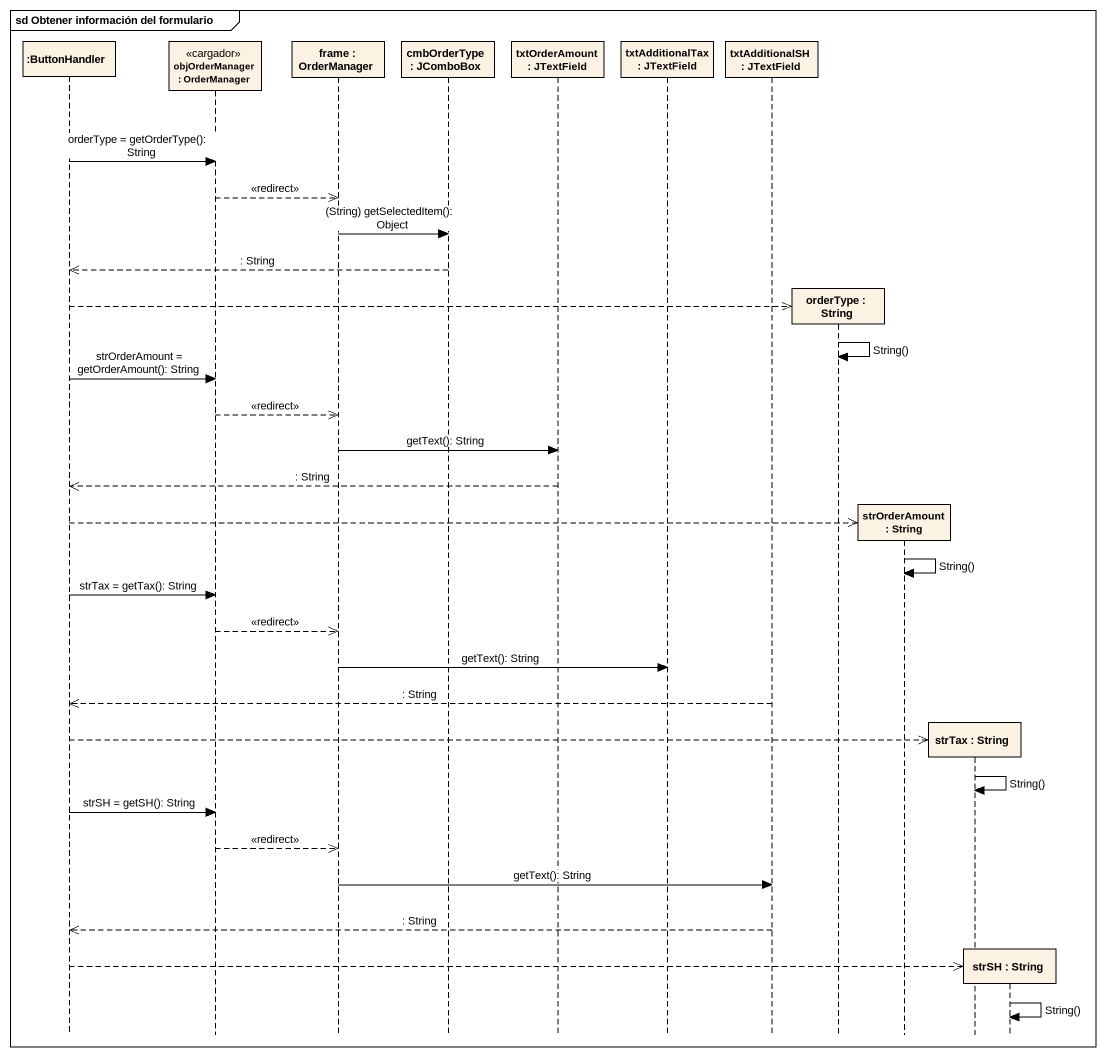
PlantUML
@startuml
mainframe sd Obtener información del formulario
hide footbox
participant ":ButtonHandler" as ButtonHandler
participant "objOrderManager : OrderManager" as objOrderManager <<cargador>>
participant "frame : OrderManager" as frame_
participant "cmbOrderType : JComboBox" as cmbOrderType
participant "txtOrderAmount : JTextField" as txtOrderAmount
participant "txtAdditionalTax : JTextField" as txtAdditionalTax
participant "txtAdditionalSH : JTextField" as txtAdditionalSH
participant "orderType : String" as orderType
participant "strOrderAmount : String" as strOrderAmount
participant "strTax : String" as strTax
participant "strSH : String" as strSH

ButtonHandler -> objOrderManager : orderType = getOrderType(): String
objOrderManager -->> frame_ : <<redirect>>
frame_ -> cmbOrderType : (String) getSelectedItem(): Object
cmbOrderType -->> ButtonHandler : : String
ButtonHandler -->> orderType **
orderType -> orderType : String()
ButtonHandler -> objOrderManager : strOrderAmount = getOrderAmount(): String
objOrderManager -->> frame_ : <<redirect>>
frame_ -> txtOrderAmount : getText(): String
txtOrderAmount -->> ButtonHandler : : String
ButtonHandler -->> strOrderAmount **
strOrderAmount -> strOrderAmount : String()
ButtonHandler -> objOrderManager : strTax = getTax(): String
objOrderManager -->> frame_ : <<redirect>>
frame_ -> txtAdditionalTax : getText(): String
txtAdditionalSH -->> ButtonHandler : : String
ButtonHandler -->> strTax **
strTax -> strTax : String()
ButtonHandler -> objOrderManager : strSH = getSH(): String
objOrderManager -->> frame_ : <<redirect>>
frame_ -> txtAdditionalSH : getText(): String
txtAdditionalSH -->> ButtonHandler : : String
ButtonHandler -->> strSH **
strSH -> strSH : String()
@enduml
